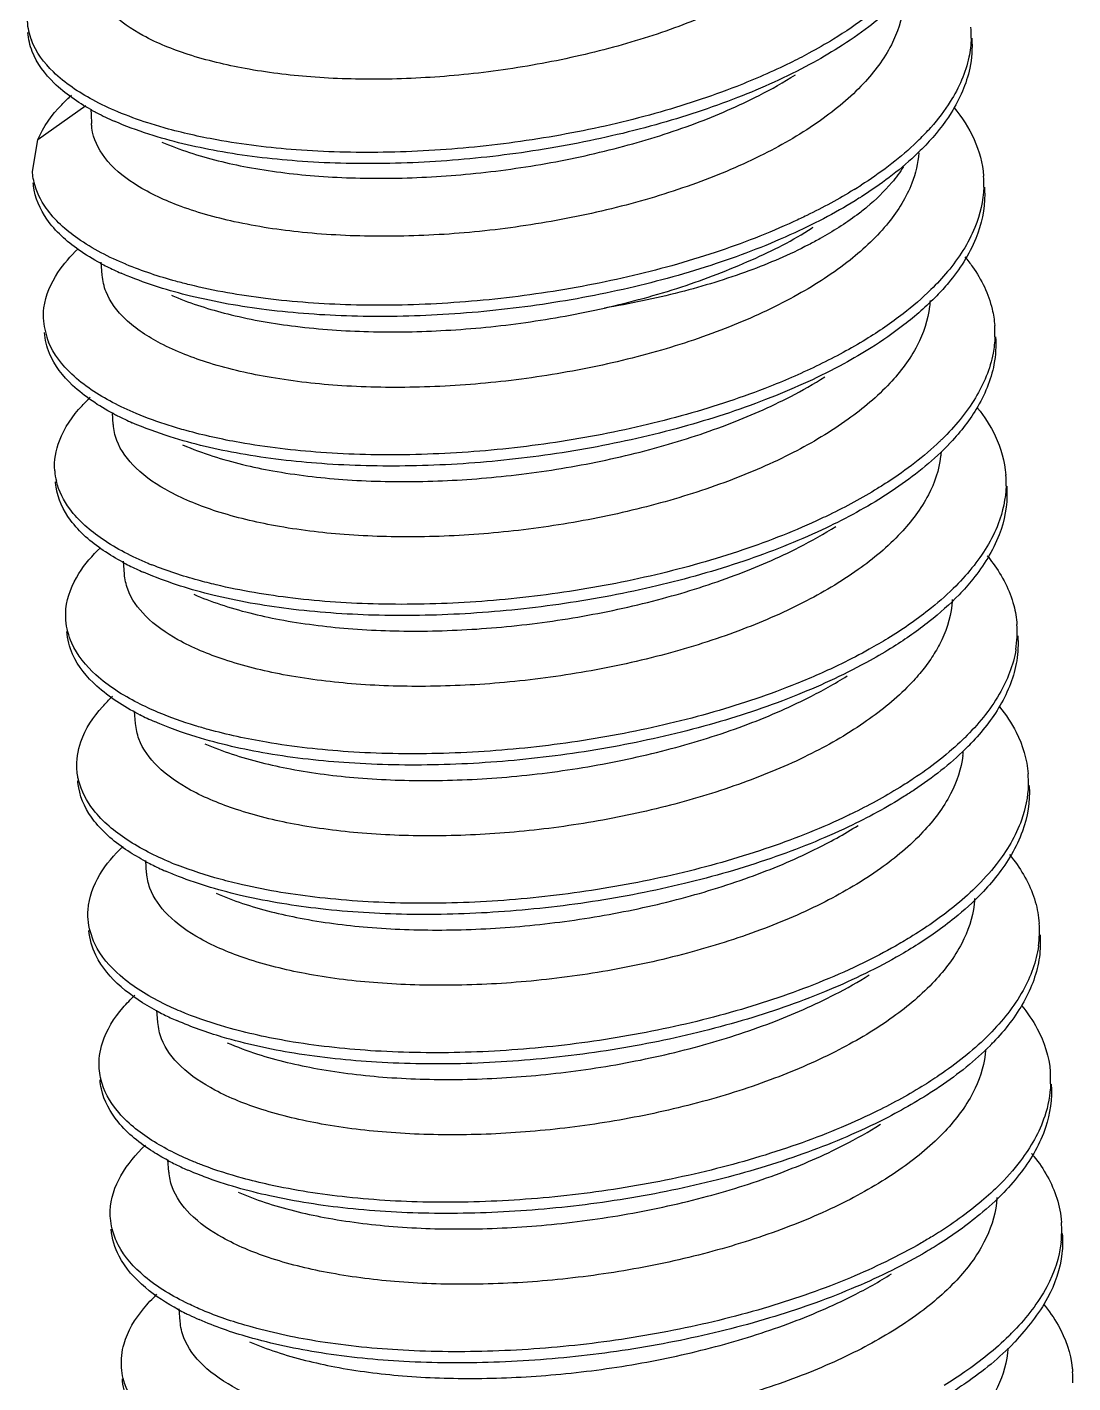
# Model space of a CAD drawing. Header units: millimetres. Extents: x 1833 to 2194, y -395 to -144.
# Drawn here: x 2006.619 to 2009.156, y -373.709 to -370.422 of the extents above; entities that cross this region are included whole.
import ezdxf

# ---------------------------------------------------------------- set-up
doc = ezdxf.new("R2010")
doc.units = ezdxf.units.MM
doc.layers.add('3_ALL_AXES', color=7, linetype='Continuous')

msp = doc.modelspace()

# ---------------------------------------------------------------- linework, layer by layer
at = {"color": 7, "linetype": 'Continuous'}
for p, q in [((2006.6456, -370.6945), (2006.7615, -370.6118)), ((2006.6322, -370.7724), (2006.6456, -370.6945)), ((2006.8598, -370.9973), (2006.8588, -370.9968))]:
    msp.add_line(p, q, dxfattribs=at)
for centre, radius, start, end in [((2006.7844, -370.3945), 0.1656, 184.4261, 200.8409), ((2008.6477, -370.4403), 0.2616, 358.1655, 4.0785), ((2007.0704, -370.0873), 0.6111, 240.9731, 241.6992), ((2007.0832, -370.0637), 0.638, 241.6971, 242.4732), ((2007.1085, -370.0139), 0.6938, 242.5191, 246.3637), ((2008.3011, -370.2058), 0.6865, 313.1102, 314.6162), ((2008.36, -370.2649), 0.603, 314.5718, 318.4334), ((2008.6979, -370.8017), 0.2421, 358.1749, 4.4654), ((2008.0203, -369.8323), 1.1545, 301.616, 302.5875), ((2007.0916, -370.4473), 0.621, 241.7304, 243.3331), ((2007.1303, -370.3693), 0.708, 243.3717, 246.4434), ((2006.8291, -371.1212), 0.1702, 184.5957, 202.1968), ((2008.7038, -371.1642), 0.2631, 358.234, 4.1242), ((2007.1399, -370.7682), 0.6677, 242.2118, 243.1709), ((2007.163, -370.7217), 0.7196, 243.2005, 246.36), ((2008.3584, -370.9305), 0.6862, 313.7858, 314.4288), ((2008.3819, -370.9796), 0.6555, 313.7629, 316.1552), ((2006.8323, -371.4876), 0.1464, 183.8022, 194.0085), ((2008.7525, -371.5262), 0.2415, 358.1345, 4.3963), ((2007.147, -371.1702), 0.6235, 241.7295, 243.2833), ((2007.1832, -371.0972), 0.7049, 243.321, 246.4391), ((2007.2421, -370.9295), 0.8581, 247.4259, 248.0904), ((2008.7583, -371.8894), 0.2625, 350.9097, 4.193), ((2007.2006, -371.4795), 0.6829, 242.9257, 243.1799), ((2007.2194, -371.4412), 0.7255, 243.2103, 246.3546), ((2008.4116, -371.6551), 0.687, 313.2669, 314.4112), ((2008.4208, -371.6645), 0.6738, 314.4145, 314.5532), ((2008.4405, -371.7094), 0.6488, 314.5411, 316.2207), ((2008.6626, -372.1608), 0.2282, 353.2502, 355.9894), ((2008.8056, -372.2508), 0.2424, 358.0448, 4.3107), ((2007.2024, -371.8927), 0.6262, 241.7447, 243.2547), ((2007.2365, -371.8241), 0.7028, 243.2912, 246.4329), ((2007.2986, -371.648), 0.865, 247.4218, 248.6884), ((2008.8149, -372.6145), 0.26, 352.2929, 4.2795), ((2007.2401, -372.2322), 0.6515, 241.8783, 243.489), ((2007.2614, -372.1901), 0.6987, 243.4727, 243.6255), ((2007.2784, -372.1551), 0.7376, 243.6473, 246.3453), ((2008.48, -372.3949), 0.6663, 314.428, 315.3027), ((2008.4997, -372.4395), 0.6414, 315.3003, 316.263), ((2008.8538, -372.9756), 0.2481, 358.0362, 4.1813), ((2007.2581, -372.6145), 0.6298, 241.7643, 243.2289), ((2007.2903, -372.5497), 0.7022, 243.2642, 246.4236), ((2008.8715, -373.3396), 0.2574, 353.6837, 4.355), ((2007.2887, -372.9676), 0.6397, 241.8307, 243.4802), ((2007.3166, -372.9119), 0.702, 243.4694, 244.3143), ((2007.3388, -372.8656), 0.7533, 244.3215, 246.3385), ((2008.5431, -373.1291), 0.6533, 314.4445, 316.0804), ((2008.9041, -373.7005), 0.2518, 358.0284, 4.1039)]:
    msp.add_arc(centre, radius, start, end, dxfattribs=at)
for points, start_tangent, end_tangent in [([(2008.6534, -370.0937), (2008.5902, -370.1836), (2008.4913, -370.2703), (2008.3618, -370.3491), (2008.2101, -370.4161), (2008.0413, -370.4704), (2007.8568, -370.5119), (2007.6664, -370.538), (2007.4813, -370.5479), (2007.3072, -370.5425), (2007.1483, -370.5222), (2007.01, -370.488), (2006.9004, -370.442), (2006.8228, -370.3864), (2006.7797, -370.3237), (2006.7712, -370.2746)], (-0.446238, -0.894914), (0.016535, 0.999863)), ([(2008.7455, -370.3167), (2008.659, -370.3936), (2008.5751, -370.4509)], (-0.687429, -0.726252), (-0.852541, -0.52266)), ([(2008.7591, -370.3313), (2008.661, -370.4208), (2008.5881, -370.4712)], (-0.665814, -0.746117), (-0.846391, -0.532562)), ([(2008.7459, -370.3432), (2008.7446, -370.3711), (2008.7156, -370.4645)], (0.015575, -0.999879), (-0.455287, -0.890345)), ([(2006.7739, -370.6217), (2006.6851, -370.5575), (2006.6317, -370.4806), (2006.6213, -370.4345)], (-0.874361, 0.485276), (-0.077374, 0.997002)), ([(2006.8396, -370.6272), (2006.7786, -370.5982), (2006.6831, -370.5303), (2006.6296, -370.4534)], (-0.922115, 0.386917), (-0.3569, 0.934143)), ([(2008.7156, -370.4645), (2008.6477, -370.5587), (2008.5435, -370.648), (2008.406, -370.7298), (2008.2432, -370.7997), (2008.0605, -370.8561), (2007.866, -370.897), (2007.667, -370.9215), (2007.4723, -370.9289), (2007.2875, -370.9194), (2007.1219, -370.8935), (2006.9844, -370.8534), (2006.8786, -370.801), (2006.8076, -370.7378), (2006.7766, -370.6669), (2006.7756, -370.6557)], (-0.455287, -0.890345), (-0.042863, 0.999081)), ([(2008.5751, -370.4509), (2008.5153, -370.4852), (2008.4697, -370.5087)], (-0.852541, -0.52266), (-0.89694, -0.442153)), ([(2008.9106, -370.4488), (2008.9057, -370.5215), (2008.8606, -370.6293), (2008.799, -370.7077)], (0.071376, -0.997449), (-0.68965, -0.724143)), ([(2008.9091, -370.4486), (2008.9037, -370.4943), (2008.8586, -370.6021), (2008.8112, -370.665)], (-0.031795, -0.999494), (-0.662763, -0.748829)), ([(2008.5881, -370.4712), (2008.5174, -370.5123), (2008.3427, -370.5925), (2008.144, -370.6584), (2007.9292, -370.708), (2007.7067, -370.7396), (2007.4854, -370.7524), (2007.274, -370.7464), (2007.0812, -370.7222), (2006.9145, -370.6812), (2006.8303, -370.6495)], (-0.846391, -0.532562), (-0.915774, 0.401694)), ([(2008.4697, -370.5087), (2008.3407, -370.5653), (2008.142, -370.6312), (2007.9272, -370.6808), (2007.7046, -370.7124), (2007.4833, -370.7252), (2007.272, -370.7192), (2007.0792, -370.695), (2006.9544, -370.6666)], (-0.89694, -0.442153), (-0.962953, 0.269669)), ([(2006.9462, -370.7003), (2007.0129, -370.7256), (2007.1538, -370.7611), (2007.316, -370.7822), (2007.4937, -370.7882), (2007.6829, -370.7785), (2007.8777, -370.7523), (2008.0666, -370.7104), (2008.2396, -370.6553), (2008.3952, -370.5871), (2008.4828, -370.5375)], (0.915536, -0.402235), (0.845891, 0.533357)), ([(2006.6456, -370.6945), (2006.7032, -370.6098), (2006.7271, -370.5865)], (0.382811, 0.923827), (0.742264, 0.670107)), ([(2006.9544, -370.6666), (2006.9125, -370.654), (2006.8396, -370.6272)], (-0.962953, 0.269669), (-0.922115, 0.386917)), ([(2008.8676, -370.617), (2008.9163, -370.6938), (2008.9393, -370.7828)], (0.638248, -0.769831), (0.077407, -0.997)), ([(2008.7822, -370.7268), (2008.7654, -370.8), (2008.7089, -370.8952), (2008.6154, -370.9864), (2008.4888, -371.0702), (2008.3342, -371.1439), (2008.1578, -371.2048), (2007.9666, -371.251), (2007.7684, -371.2812), (2007.5712, -371.2946), (2007.3828, -371.2912), (2007.2109, -371.2714), (2007.0624, -371.2366), (2006.9432, -371.1886), (2006.8581, -371.1299), (2006.8107, -371.0632), (2006.8015, -371.0231)], (-0.074443, -0.997225), (-0.07758, 0.996986)), ([(2008.799, -370.7077), (2008.7723, -370.7341), (2008.6441, -370.8323), (2008.637, -370.8368)], (-0.68965, -0.724143), (-0.846513, -0.532368)), ([(2008.7702, -370.7069), (2008.6421, -370.8051)], (-0.729917, -0.683536), (-0.842545, -0.538626)), ([(2008.7449, -370.7597), (2008.7166, -370.7987), (2008.6564, -370.858)], (-0.522429, -0.852683), (-0.770197, -0.637807)), ([(2006.6363, -370.7981), (2006.6329, -370.7793), (2006.6322, -370.7724)], (-0.242528, 0.970144), (-0.070323, 0.997524)), ([(2006.7975, -370.9942), (2006.7442, -370.9614), (2006.6675, -370.8877), (2006.6349, -370.8065), (2006.6342, -370.7996)], (-0.880643, 0.47378), (-0.070323, 0.997524)), ([(2006.8588, -370.9968), (2006.7422, -370.9342), (2006.6655, -370.8605), (2006.6363, -370.7981)], (-0.923397, 0.383846), (-0.242528, 0.970144)), ([(2008.6255, -370.8155), (2008.5105, -370.8784)], (-0.851556, -0.524264), (-0.899197, -0.437543)), ([(2008.9399, -370.8094), (2008.9183, -370.9073), (2008.8521, -371.0144), (2008.8116, -371.0582)], (-0.031671, -0.999498), (-0.713748, -0.700402)), ([(2008.9413, -370.81), (2008.942, -370.8263), (2008.9203, -370.9345), (2008.8541, -371.0416), (2008.8258, -371.0732)], (0.077407, -0.997), (-0.694413, -0.719576)), ([(2008.637, -370.8368), (2008.4814, -370.9203), (2008.2904, -370.9952), (2008.0788, -371.0544), (2007.855, -371.096), (2007.6279, -371.1188), (2007.4066, -371.1224), (2007.1998, -371.107), (2007.0158, -371.0738), (2006.8619, -371.0245), (2006.8473, -371.0183)], (-0.846513, -0.532368), (-0.916326, 0.400433)), ([(2008.6564, -370.858), (2008.6319, -370.8773), (2008.5429, -370.9344)], (-0.770197, -0.637807), (-0.873526, -0.486777)), ([(2008.5105, -370.8784), (2008.4793, -370.8931), (2008.2884, -370.968), (2008.0768, -371.0272), (2007.853, -371.0688), (2007.6259, -371.0916), (2007.4045, -371.0952), (2007.1977, -371.0798), (2007.0137, -371.0466), (2006.9802, -371.0379)], (-0.899197, -0.437543), (-0.964714, 0.2633)), ([(2008.0197, -371.1028), (2008.207, -371.0514), (2008.3771, -370.9858), (2008.5233, -370.9084), (2008.5259, -370.9067)], (0.97532, 0.220796), (0.846312, 0.532688)), ([(2008.5429, -370.9344), (2008.5149, -370.9495), (2008.37, -371.0127), (2008.2029, -371.0644), (2008.0197, -371.1028)], (-0.873526, -0.486777), (-0.986674, -0.16271)), ([(2006.6595, -371.1348), (2006.6602, -371.1021), (2006.6942, -371.0168), (2006.7428, -370.9594)], (-0.079379, 0.996845), (0.721999, 0.691894)), ([(2008.8942, -370.9789), (2008.9125, -371.0028), (2008.9601, -371.1052), (2008.9662, -371.1453)], (0.638078, -0.769972), (0.072079, -0.997399)), ([(2006.9802, -371.0379), (2006.8598, -370.9973)], (-0.964714, 0.2633), (-0.923904, 0.382625)), ([(2006.9693, -371.0717), (2006.9847, -371.0782), (2007.1141, -371.1192), (2007.2707, -371.1472), (2007.4475, -371.16), (2007.6349, -371.1569), (2007.8286, -371.1377), (2008.0197, -371.1028)], (0.91605, -0.401063), (0.97532, 0.220796)), ([(2008.8116, -371.0582), (2008.744, -371.1168), (2008.6537, -371.1788)], (-0.713748, -0.700402), (-0.85271, -0.522384)), ([(2008.8258, -371.0732), (2008.7461, -371.1439), (2008.6668, -371.1991)], (-0.694413, -0.719576), (-0.846628, -0.532185)), ([(2008.8095, -371.0847), (2008.8083, -371.0991), (2008.7783, -371.1936)], (-0.049268, -0.998786), (-0.461701, -0.887036)), ([(2006.8286, -371.3589), (2006.7298, -371.2904), (2006.6735, -371.2127), (2006.6615, -371.162)], (-0.884657, 0.466243), (-0.079379, 0.996845)), ([(2006.8836, -371.3585), (2006.8266, -371.3317), (2006.7278, -371.2632), (2006.6715, -371.1855)], (-0.921966, 0.38727), (-0.378298, 0.925684)), ([(2008.6537, -371.1788), (2008.5984, -371.2107), (2008.5405, -371.2405)], (-0.85271, -0.522384), (-0.898844, -0.438268)), ([(2008.9667, -371.1723), (2008.9624, -371.2123), (2008.9196, -371.3205), (2008.8388, -371.4205)], (-0.030695, -0.999529), (-0.714097, -0.700046)), ([(2008.9682, -371.1724), (2008.9645, -371.2395), (2008.9216, -371.3477), (2008.8546, -371.4337)], (0.072079, -0.997399), (-0.692392, -0.721522)), ([(2008.7783, -371.1936), (2008.712, -371.2852), (2008.6108, -371.3727), (2008.4776, -371.4532), (2008.3203, -371.5223), (2008.1446, -371.5785), (2007.9565, -371.6205), (2007.7627, -371.6471), (2007.5712, -371.6576), (2007.3887, -371.6521), (2007.2215, -371.6309), (2007.079, -371.5958), (2006.9652, -371.5485), (2006.8832, -371.4905), (2006.8369, -371.4238), (2006.8285, -371.3855)], (-0.461701, -0.887036), (-0.075694, 0.997131)), ([(2008.6668, -371.1991), (2008.6004, -371.2379), (2008.423, -371.3201), (2008.221, -371.3879), (2008.0022, -371.439), (2007.7755, -371.4719), (2007.5497, -371.4856), (2007.334, -371.4802), (2007.1369, -371.4562), (2006.9662, -371.415), (2006.8745, -371.3809)], (-0.846628, -0.532185), (-0.915857, 0.401505)), ([(2008.5405, -371.2405), (2008.421, -371.293), (2008.2189, -371.3608), (2008.0002, -371.4119), (2007.7734, -371.4447), (2007.5477, -371.4584), (2007.332, -371.453), (2007.1349, -371.429), (2007.0048, -371.3999)], (-0.898844, -0.438268), (-0.963875, 0.266355)), ([(2006.9966, -371.4344), (2007.0699, -371.462), (2007.2156, -371.4976), (2007.385, -371.5185), (2007.5677, -371.5234), (2007.7572, -371.5125), (2007.9513, -371.4855), (2008.1414, -371.4426), (2008.3166, -371.3858), (2008.4714, -371.3171), (2008.5541, -371.2699)], (0.915639, -0.402001), (0.846151, 0.532943)), ([(2006.6862, -371.4973), (2006.6976, -371.4245), (2006.7526, -371.3396), (2006.7726, -371.3193)], (-0.066935, 0.997757), (0.725658, 0.688055)), ([(2008.9246, -371.3455), (2008.9674, -371.4126), (2008.9933, -371.5077)], (0.629391, -0.777089), (0.07658, -0.997063)), ([(2007.0048, -371.3999), (2006.9641, -371.3879), (2006.8836, -371.3585)], (-0.963875, 0.266355), (-0.921966, 0.38727)), ([(2008.8333, -371.4259), (2008.7069, -371.5247), (2008.6822, -371.5403)], (-0.721908, -0.691989), (-0.851615, -0.524168)), ([(2008.8353, -371.453), (2008.7089, -371.5518), (2008.6938, -371.5615)], (-0.721908, -0.691989), (-0.846481, -0.532419)), ([(2008.8361, -371.4529), (2008.8352, -371.4627), (2008.8053, -371.556)], (-0.074523, -0.997219), (-0.461701, -0.887036)), ([(2006.8517, -371.7193), (2006.804, -371.6905), (2006.7248, -371.6172), (2006.6895, -371.5364), (2006.6883, -371.5245)], (-0.880645, 0.473777), (-0.066935, 0.997757)), ([(2006.9127, -371.7219), (2006.802, -371.6633), (2006.7228, -371.59), (2006.6903, -371.523)], (-0.923364, 0.383927), (-0.240721, 0.970594)), ([(2008.6822, -371.5403), (2008.5654, -371.604)], (-0.851615, -0.524168), (-0.899723, -0.436462)), ([(2008.9939, -371.5341), (2008.9749, -371.6258), (2008.9112, -371.7331), (2008.8656, -371.7832)], (-0.031931, -0.99949), (-0.71389, -0.700258)), ([(2008.9953, -371.5349), (2008.9959, -371.5449), (2008.9769, -371.653), (2008.9132, -371.7603), (2008.88, -371.7979)], (0.07658, -0.997063), (-0.694137, -0.719843)), ([(2008.8053, -371.556), (2008.7383, -371.6483), (2008.6352, -371.737), (2008.5015, -371.8172), (2008.3455, -371.8854), (2008.1686, -371.9418), (2007.9755, -371.9844), (2007.7774, -372.0107), (2007.5859, -372.0202), (2007.4064, -372.0138), (2007.2403, -371.9919), (2007.0973, -371.9554), (2006.9852, -371.9071), (2006.9066, -371.8494), (2006.8633, -371.7845), (2006.8555, -371.7481)], (-0.461701, -0.887036), (-0.075711, 0.99713)), ([(2008.6938, -371.5615), (2008.5475, -371.6407), (2008.3576, -371.7164), (2008.1466, -371.7766), (2007.923, -371.8193), (2007.6956, -371.8432), (2007.4735, -371.8479), (2007.2655, -371.8336), (2007.0799, -371.8013), (2006.924, -371.7528), (2006.9015, -371.7434)], (-0.846481, -0.532419), (-0.91631, 0.40047)), ([(2008.5654, -371.604), (2008.5455, -371.6135), (2008.3556, -371.6893), (2008.1446, -371.7494), (2007.921, -371.7921), (2007.6936, -371.816), (2007.4715, -371.8207), (2007.2635, -371.8064), (2007.0778, -371.7741), (2007.0342, -371.763)], (-0.899723, -0.436462), (-0.964647, 0.263545)), ([(2007.0236, -371.7969), (2007.0881, -371.8215), (2007.2315, -371.858), (2007.3983, -371.8799), (2007.5783, -371.8861), (2007.7696, -371.8764), (2007.9674, -371.8499), (2008.1601, -371.8072), (2008.3366, -371.7509), (2008.4923, -371.6827), (2008.5811, -371.6324)], (0.915699, -0.401865), (0.846133, 0.532972)), ([(2006.7134, -371.8598), (2006.7136, -371.8321), (2006.7449, -371.7468), (2006.7973, -371.6839)], (-0.081384, 0.996683), (0.72333, 0.690502)), ([(2008.948, -371.7036), (2008.9623, -371.7219), (2009.0125, -371.8239), (2009.0202, -371.8702)], (0.638517, -0.769607), (0.073048, -0.997328)), ([(2007.0342, -371.763), (2006.9219, -371.7256)], (-0.964647, 0.263545), (-0.927754, 0.373193)), ([(2008.8656, -371.7832), (2008.8055, -371.8358), (2008.7074, -371.9038)], (-0.71389, -0.700258), (-0.852874, -0.522118)), ([(2008.88, -371.7979), (2008.8075, -371.863), (2008.7208, -371.924)], (-0.694137, -0.719843), (-0.846691, -0.532085)), ([(2008.8635, -371.8095), (2008.8623, -371.8243), (2008.8323, -371.9185)], (-0.048813, -0.998808), (-0.461701, -0.887036)), ([(2006.7276, -371.9152), (2006.7134, -371.8598)], (-0.405059, 0.91429), (-0.081384, 0.996683)), ([(2006.8897, -372.0875), (2006.7885, -372.0196), (2006.7296, -371.9424), (2006.7154, -371.8869)], (-0.890416, 0.455148), (-0.081384, 0.996683)), ([(2008.7074, -371.9038), (2008.662, -371.9303), (2008.5943, -371.9655)], (-0.852874, -0.522118), (-0.898936, -0.43808)), ([(2009.0222, -371.8974), (2009.0196, -371.958), (2008.9794, -372.0662), (2008.9089, -372.1583)], (0.073048, -0.997328), (-0.691727, -0.722159)), ([(2006.9373, -372.0833), (2006.8877, -372.0603), (2006.7864, -371.9925), (2006.7276, -371.9152)], (-0.921777, 0.387721), (-0.405059, 0.91429)), ([(2008.7208, -371.924), (2008.664, -371.9575), (2008.4883, -372.0406), (2008.2875, -372.1093), (2008.0694, -372.1614), (2007.8429, -372.1954), (2007.6169, -372.2103), (2007.4004, -372.2059), (2007.2019, -372.183), (2007.0294, -372.1428), (2006.9285, -372.1058)], (-0.846691, -0.532085), (-0.91583, 0.401566)), ([(2008.8323, -371.9185), (2008.8111, -371.9539), (2008.7847, -371.9889), (2008.7533, -372.0233)], (-0.461701, -0.887036), (-0.70632, -0.707893)), ([(2009.0176, -371.9309), (2008.9774, -372.0391), (2008.8935, -372.1447)], (-0.158492, -0.98736), (-0.712599, -0.701571)), ([(2008.5943, -371.9655), (2008.4863, -372.0134), (2008.2854, -372.0821), (2008.0674, -372.1342), (2007.8409, -372.1682), (2007.6149, -372.1831), (2007.3983, -372.1787), (2007.1999, -372.1558), (2007.0586, -372.1247)], (-0.898936, -0.43808), (-0.963829, 0.266522)), ([(2007.0506, -372.1593), (2007.1165, -372.1844), (2007.2585, -372.2204), (2007.4222, -372.2421), (2007.6028, -372.2485), (2007.7946, -372.239), (2007.9914, -372.2129), (2008.1816, -372.1712), (2008.3571, -372.1158), (2008.5157, -372.047), (2008.6081, -371.9949)], (0.915681, -0.401906), (0.846124, 0.532986)), ([(2008.7533, -372.0233), (2008.6486, -372.109), (2008.5134, -372.1873), (2008.3555, -372.2541), (2008.1796, -372.3084), (2007.9926, -372.3485), (2007.8009, -372.3735), (2007.6121, -372.3827), (2007.432, -372.3762), (2007.2673, -372.3543), (2007.1273, -372.3188), (2007.016, -372.2716), (2006.9357, -372.2139), (2006.8905, -372.1477), (2006.8825, -372.1104)], (-0.70632, -0.707893), (-0.075152, 0.997172)), ([(2006.7403, -372.2222), (2006.7497, -372.1544), (2006.8021, -372.0695), (2006.8265, -372.0443)], (-0.065828, 0.997831), (0.725476, 0.688248)), ([(2008.978, -372.0696), (2009.0185, -372.1315), (2009.0473, -372.2326)], (0.631262, -0.77557), (0.075256, -0.997164)), ([(2007.0586, -372.1247), (2007.0274, -372.1157), (2006.9373, -372.0833)], (-0.963829, 0.266522), (-0.921777, 0.387721)), ([(2008.8825, -372.1553), (2008.7694, -372.244), (2008.736, -372.2653)], (-0.728129, -0.68544), (-0.851654, -0.524104)), ([(2008.8955, -372.1719), (2008.7714, -372.2712), (2008.7478, -372.2864)], (-0.712599, -0.701571), (-0.846397, -0.532552)), ([(2008.8892, -372.1877), (2008.8593, -372.2809)], (-0.117584, -0.993063), (-0.461701, -0.887036)), ([(2006.7442, -372.248), (2006.7423, -372.2391), (2006.7403, -372.2222)], (-0.238301, 0.971191), (-0.065828, 0.997831)), ([(2006.9059, -372.4443), (2006.864, -372.4194), (2006.7823, -372.3467), (2006.7444, -372.2662), (2006.7423, -372.2494)], (-0.880779, 0.473528), (-0.065828, 0.997831)), ([(2006.9665, -372.4467), (2006.862, -372.3922), (2006.7803, -372.3195), (2006.7442, -372.248)], (-0.923285, 0.384116), (-0.238301, 0.971191)), ([(2008.736, -372.2653), (2008.6192, -372.329)], (-0.851654, -0.524104), (-0.899786, -0.436331)), ([(2009.0478, -372.2591), (2009.0312, -372.3443), (2008.9702, -372.4518), (2008.9196, -372.5081)], (-0.033021, -0.999455), (-0.714053, -0.700092)), ([(2009.0493, -372.2598), (2009.0496, -372.2634), (2009.0333, -372.3715), (2008.9722, -372.4789), (2008.9342, -372.5226)], (0.075256, -0.997164), (-0.693924, -0.720048)), ([(2008.8593, -372.2809), (2008.7923, -372.3733), (2008.6889, -372.4622), (2008.5547, -372.5426), (2008.3981, -372.6109), (2008.221, -372.6671), (2008.0278, -372.7096), (2007.8296, -372.7358), (2007.6382, -372.7451), (2007.4591, -372.7386), (2007.2936, -372.7167), (2007.1509, -372.6802), (2007.0389, -372.6319), (2006.9604, -372.5741), (2006.9172, -372.5093), (2006.9095, -372.473)], (-0.461701, -0.887036), (-0.075639, 0.997135)), ([(2008.7478, -372.2864), (2008.6119, -372.3607), (2008.4235, -372.4373), (2008.2135, -372.4985), (2007.9904, -372.5422), (2007.763, -372.5672), (2007.5403, -372.573), (2007.3312, -372.5598), (2007.1441, -372.5286), (2006.9862, -372.481), (2006.9555, -372.4683)], (-0.846397, -0.532552), (-0.916282, 0.400534)), ([(2008.6192, -372.329), (2008.6099, -372.3335), (2008.4215, -372.4101), (2008.2115, -372.4713), (2007.9884, -372.515), (2007.761, -372.5401), (2007.5383, -372.5459), (2007.3292, -372.5326), (2007.142, -372.5014), (2007.0879, -372.4878)], (-0.899786, -0.436331), (-0.964545, 0.263918)), ([(2007.0776, -372.5218), (2007.142, -372.5464), (2007.2813, -372.5821), (2007.445, -372.6042), (2007.625, -372.611), (2007.8144, -372.6021), (2008.0073, -372.5773), (2008.1946, -372.5373), (2008.371, -372.483), (2008.5295, -372.4161), (2008.6351, -372.3573)], (0.91569, -0.401886), (0.846067, 0.533077)), ([(2006.7673, -372.5847), (2006.7671, -372.562), (2006.7958, -372.4767), (2006.8519, -372.4083)], (-0.082588, 0.996584), (0.724907, 0.688847)), ([(2009.0018, -372.4283), (2009.012, -372.441), (2009.0648, -372.5426), (2009.0742, -372.5951)], (0.638908, -0.769283), (0.074195, -0.997244)), ([(2007.0879, -372.4878), (2006.9842, -372.4538)], (-0.964545, 0.263918), (-0.93155, 0.363613)), ([(2008.9196, -372.5081), (2008.8669, -372.5548), (2008.7612, -372.6289)], (-0.714053, -0.700092), (-0.853019, -0.521881)), ([(2008.9342, -372.5226), (2008.8689, -372.582), (2008.7748, -372.6489)], (-0.693924, -0.720048), (-0.846747, -0.531996)), ([(2008.9175, -372.5345), (2008.9163, -372.5493), (2008.8863, -372.6434)], (-0.048961, -0.998801), (-0.461701, -0.887036)), ([(2006.7839, -372.6449), (2006.7673, -372.5847)], (-0.431163, 0.902274), (-0.082588, 0.996584)), ([(2006.933, -372.8068), (2006.8473, -372.7489), (2006.7859, -372.6721), (2006.7694, -372.6119)], (-0.881812, 0.471602), (-0.082588, 0.996584)), ([(2008.7612, -372.6289), (2008.7254, -372.65), (2008.6481, -372.6906)], (-0.853019, -0.521881), (-0.899037, -0.437872)), ([(2009.0762, -372.6223), (2009.0746, -372.6765), (2009.037, -372.7848), (2008.9632, -372.8829)], (0.074195, -0.997244), (-0.691297, -0.72257)), ([(2006.9911, -372.8081), (2006.949, -372.7889), (2006.8453, -372.7217), (2006.7839, -372.6449)], (-0.921609, 0.388121), (-0.431163, 0.902274)), ([(2008.8863, -372.6434), (2008.8201, -372.7349), (2008.72, -372.8217), (2008.5885, -372.9015), (2008.4323, -372.9706), (2008.257, -373.0271), (2008.0681, -373.0696), (2007.8756, -373.0964), (2007.6848, -373.1074), (2007.502, -373.1023), (2007.3333, -373.0814), (2007.1888, -373.0462), (2007.0748, -372.9992), (2006.9923, -372.9414), (2006.9453, -372.8746), (2006.9365, -372.8353)], (-0.461701, -0.887036), (-0.076401, 0.997077)), ([(2008.7748, -372.6489), (2008.7274, -372.6771), (2008.5535, -372.7609), (2008.3539, -372.8306), (2008.1367, -372.8838), (2007.9104, -372.9188), (2007.6841, -372.9348), (2007.4668, -372.9316), (2007.267, -372.9098), (2007.0928, -372.8706), (2006.9825, -372.8307)], (-0.846747, -0.531996), (-0.915825, 0.401577)), ([(2009.0725, -372.6494), (2009.035, -372.7576), (2008.9536, -372.8635)], (-0.134832, -0.990869), (-0.70334, -0.710854)), ([(2008.6481, -372.6906), (2008.5514, -372.7338), (2008.3519, -372.8034), (2008.1346, -372.8566), (2007.9084, -372.8916), (2007.6821, -372.9076), (2007.4647, -372.9044), (2007.265, -372.8826), (2007.1123, -372.8496)], (-0.899037, -0.437872), (-0.963802, 0.266618)), ([(2007.1046, -372.8842), (2007.178, -372.9118), (2007.3236, -372.9474), (2007.4929, -372.9683), (2007.6756, -372.9732), (2007.8653, -372.9623), (2008.0591, -372.9354), (2008.2491, -372.8925), (2008.4244, -372.8357), (2008.5794, -372.7669), (2008.6621, -372.7198)], (0.915639, -0.402001), (0.846151, 0.532943)), ([(2006.7943, -372.9471), (2006.802, -372.8844), (2006.8517, -372.7994), (2006.8804, -372.7693)], (-0.06587, 0.997828), (0.725256, 0.68848)), ([(2009.0314, -372.7939), (2009.0693, -372.8504), (2009.1011, -372.9548), (2009.1013, -372.9575)], (0.632864, -0.774263), (0.073541, -0.997292)), ([(2007.1123, -372.8496), (2007.0907, -372.8434), (2006.9911, -372.8081)], (-0.963802, 0.266618), (-0.921609, 0.388121)), ([(2008.9464, -372.8707), (2008.8318, -372.9632), (2008.7899, -372.9903)], (-0.71411, -0.700034), (-0.851774, -0.52391)), ([(2008.9557, -372.8907), (2008.8338, -372.9904), (2008.8018, -373.0113)], (-0.70334, -0.710854), (-0.846399, -0.532549)), ([(2008.9443, -372.9007), (2008.9432, -372.9125), (2008.9133, -373.0059)], (-0.065465, -0.997855), (-0.461701, -0.887036)), ([(2006.7983, -372.973), (2006.7973, -372.9689), (2006.7943, -372.9471)], (-0.235904, 0.971776), (-0.06587, 0.997828)), ([(2006.9601, -373.1693), (2006.9242, -373.1483), (2006.84, -373.0762), (2006.7994, -372.9961), (2006.7964, -372.9743)], (-0.880947, 0.473214), (-0.06587, 0.997828)), ([(2007.0202, -373.1715), (2006.9221, -373.1211), (2006.8379, -373.049), (2006.7983, -372.973)], (-0.923154, 0.38443), (-0.235904, 0.971776)), ([(2008.7899, -372.9903), (2008.6742, -373.0534)], (-0.851774, -0.52391), (-0.899391, -0.437145)), ([(2009.1018, -372.9841), (2009.0875, -373.0628), (2009.029, -373.1704), (2008.9736, -373.233)], (-0.033652, -0.999434), (-0.71422, -0.699922)), ([(2009.1033, -372.9847), (2009.0895, -373.09), (2009.031, -373.1976), (2008.9884, -373.2473)], (0.073541, -0.997292), (-0.693747, -0.720218)), ([(2008.9133, -373.0059), (2008.846, -373.0985), (2008.742, -373.1877), (2008.6065, -373.2686), (2008.4484, -373.3371), (2008.2718, -373.3929), (2008.079, -373.435), (2007.8812, -373.4609), (2007.6898, -373.4701), (2007.5107, -373.4634), (2007.3469, -373.4414), (2007.2049, -373.4051), (2007.093, -373.3568), (2007.0142, -373.2989), (2006.9711, -373.2338), (2006.9635, -373.1979)], (-0.461701, -0.887036), (-0.075348, 0.997157)), ([(2008.8018, -373.0113), (2008.6763, -373.0806), (2008.4893, -373.1581), (2008.2804, -373.2202), (2008.0578, -373.265), (2007.8304, -373.2912), (2007.6072, -373.2981), (2007.3971, -373.286), (2007.2084, -373.2558), (2007.0486, -373.2092), (2007.0094, -373.1932)], (-0.846399, -0.532549), (-0.91623, 0.400652)), ([(2008.6742, -373.0534), (2008.4873, -373.1309), (2008.2784, -373.193), (2008.0558, -373.2378), (2007.8284, -373.264), (2007.6052, -373.271), (2007.3951, -373.2589), (2007.2064, -373.2286), (2007.1416, -373.2127)], (-0.899391, -0.437145), (-0.964435, 0.264319)), ([(2007.1316, -373.2467), (2007.1964, -373.2715), (2007.3401, -373.3079), (2007.5072, -373.3298), (2007.6876, -373.3359), (2007.879, -373.3261), (2008.0767, -373.2995), (2008.2693, -373.2567), (2008.4457, -373.2003), (2008.6009, -373.1322), (2008.6891, -373.0822)], (0.915696, -0.401871), (0.846134, 0.53297)), ([(2006.8213, -373.3096), (2006.8208, -373.2919), (2006.8469, -373.2067), (2006.9063, -373.1328)], (-0.082791, 0.996567), (0.725918, 0.687781)), ([(2009.0557, -373.1531), (2009.0615, -373.1602), (2009.1169, -373.2613), (2009.1282, -373.32)], (0.639292, -0.768964), (0.075323, -0.997159)), ([(2007.1416, -373.2127), (2007.0466, -373.182), (2007.0202, -373.1715)], (-0.964435, 0.264319), (-0.923154, 0.38443)), ([(2008.9736, -373.233), (2008.9281, -373.2738), (2008.815, -373.3539)], (-0.71422, -0.699922), (-0.853137, -0.521687)), ([(2008.9884, -373.2473), (2008.9301, -373.301), (2008.8288, -373.3738)], (-0.693747, -0.720218), (-0.846789, -0.531929)), ([(2008.9715, -373.2595), (2008.9704, -373.273), (2008.9403, -373.3683)], (-0.049335, -0.998782), (-0.461701, -0.887036)), ([(2006.8257, -373.3359), (2006.8213, -373.3096)], (-0.242596, 0.970127), (-0.082791, 0.996567)), ([(2006.9867, -373.5316), (2006.9063, -373.4781), (2006.8423, -373.4017), (2006.8233, -373.3368)], (-0.881426, 0.472322), (-0.082791, 0.996567)), ([(2007.0448, -373.5329), (2007.0103, -373.5174), (2006.9043, -373.4509), (2006.8403, -373.3745), (2006.8257, -373.3359)], (-0.921468, 0.388454), (-0.242596, 0.970127)), ([(2008.815, -373.3539), (2008.7888, -373.3695), (2008.7018, -373.4156)], (-0.853137, -0.521687), (-0.899145, -0.43765)), ([(2009.1302, -373.3472), (2009.1294, -373.3951), (2009.0945, -373.5033), (2009.0156, -373.6094), (2009.0137, -373.6115)], (0.075323, -0.997159), (-0.69677, -0.717295)), ([(2008.9403, -373.3683), (2008.8741, -373.4598), (2008.774, -373.5466), (2008.6429, -373.6262), (2008.487, -373.6953), (2008.3116, -373.7519), (2008.1225, -373.7945), (2007.9299, -373.8213), (2007.7394, -373.8323), (2007.5565, -373.8273), (2007.3875, -373.8064), (2007.2427, -373.771), (2007.1287, -373.724), (2007.0462, -373.6662), (2006.9993, -373.5995), (2006.9905, -373.5602)], (-0.461701, -0.887036), (-0.076368, 0.99708)), ([(2008.8288, -373.3738), (2008.7908, -373.3967), (2008.6185, -373.4813), (2008.4203, -373.5518), (2008.2039, -373.606), (2007.9779, -373.6422), (2007.7513, -373.6593), (2007.5332, -373.6572), (2007.3322, -373.6365), (2007.1562, -373.5983), (2007.0364, -373.5557)], (-0.846789, -0.531929), (-0.915847, 0.401527)), ([(2009.1273, -373.3679), (2009.0924, -373.4761), (2009.0136, -373.5823)], (-0.110822, -0.99384), (-0.69357, -0.720389)), ([(2008.7018, -373.4156), (2008.6165, -373.4541), (2008.4183, -373.5246), (2008.2018, -373.5788), (2007.9759, -373.615), (2007.7493, -373.6321), (2007.5312, -373.6301), (2007.3301, -373.6093), (2007.1661, -373.5744)], (-0.899145, -0.43765), (-0.963797, 0.266639)), ([(2007.1586, -373.6092), (2007.224, -373.6341), (2007.366, -373.6702), (2007.5297, -373.6919), (2007.71, -373.6984), (2007.9017, -373.6889), (2008.0986, -373.6629), (2008.2891, -373.6211), (2008.4646, -373.5658), (2008.6232, -373.4971), (2008.7161, -373.4447)], (0.915685, -0.401897), (0.846124, 0.532987)), ([(2006.8484, -373.672), (2006.8544, -373.6144), (2006.9016, -373.5293), (2006.9342, -373.4944)], (-0.066938, 0.997757), (0.724983, 0.688767)), ([(2009.0849, -373.5182), (2009.12, -373.5693), (2009.1545, -373.6734), (2009.1553, -373.6825)], (0.634213, -0.773158), (0.072144, -0.997394)), ([(2007.1661, -373.5744), (2007.1542, -373.5711), (2007.0448, -373.5329)], (-0.963797, 0.266639), (-0.921468, 0.388454)), ([(2009.0005, -373.5955), (2008.894, -373.6825), (2008.8437, -373.7154)], (-0.713853, -0.700296), (-0.851895, -0.523712)), ([(2009.0137, -373.6115), (2008.8961, -373.7097), (2008.8558, -373.7363)], (-0.69677, -0.717295), (-0.846397, -0.532552)), ([(2008.9983, -373.6247), (2008.9972, -373.6373), (2008.9673, -373.7308)], (-0.061491, -0.998108), (-0.461701, -0.887036)), ([(2006.8525, -373.6987), (2006.8484, -373.672)], (-0.237717, 0.971335), (-0.066938, 0.997757)), ([(2007.0143, -373.8943), (2006.9845, -373.8772), (2006.8977, -373.8056), (2006.8545, -373.7259), (2006.8504, -373.6992)], (-0.881151, 0.472834), (-0.066938, 0.997757)), ([(2007.0739, -373.8963), (2006.9824, -373.85), (2006.8957, -373.7784), (2006.8525, -373.6987)], (-0.922986, 0.384833), (-0.237717, 0.971335))]:
    msp.add_spline(points, degree=3, dxfattribs=dict(at, start_tangent=start_tangent, end_tangent=end_tangent))
at = {"layer": '3_ALL_AXES', "color": 7, "linetype": 'Continuous'}
for p, q in [((2006.8013, -371.0231), (2006.7989, -370.9916)), ((2006.8283, -371.3856), (2006.8261, -371.3572)), ((2006.8553, -371.7481), (2006.8529, -371.717)), ((2006.8823, -372.1105), (2006.8801, -372.081)), ((2006.9093, -372.473), (2006.907, -372.4424)), ((2006.9363, -372.8354), (2006.934, -372.8051)), ((2006.9632, -373.1979), (2006.961, -373.1677)), ((2006.9902, -373.5603), (2006.9879, -373.5293))]:
    msp.add_line(p, q, dxfattribs=at)
msp.add_arc((2011.8894, -370.4049), 5.12, 182.4175, 182.8077, dxfattribs=at)

doc.saveas('drawing.dxf')
